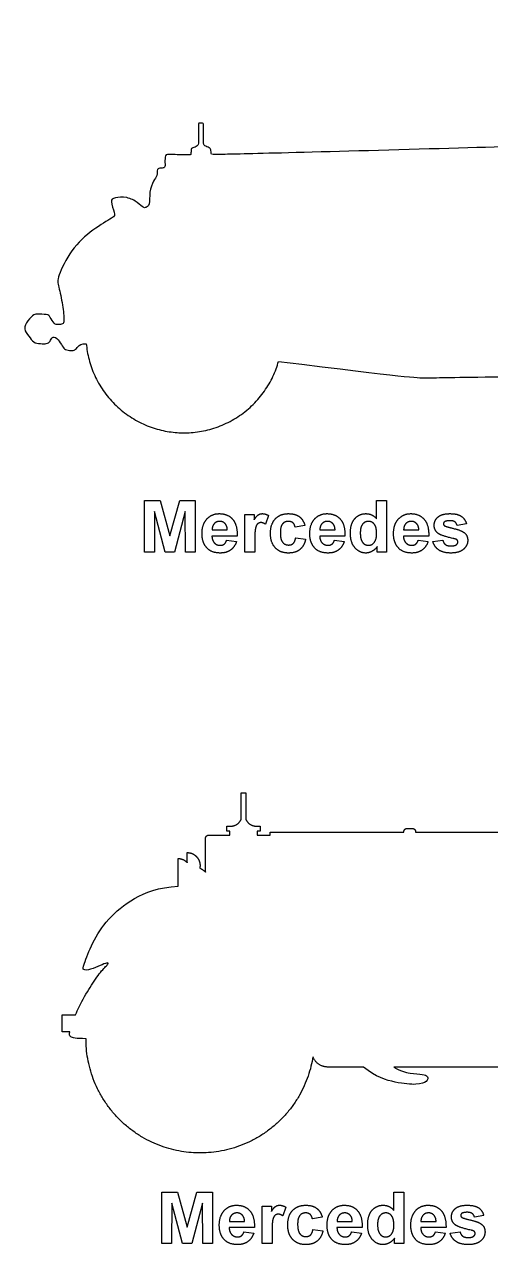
# Model space of a CAD drawing. Header units: millimetres. Extents: x -155 to 163, y -128 to 149.
# Drawn here: x -152.8 to -128.2, y -128.2 to -63.8 of the extents above; entities that cross this region are included whole.
import ezdxf

# ---------------------------------------------------------------- set-up
doc = ezdxf.new("R2010")
doc.units = ezdxf.units.MM
doc.header["$MEASUREMENT"] = 0
doc.layers.add('Layer 03', color=5, linetype='Continuous')

msp = doc.modelspace()

# ---------------------------------------------------------------- linework, layer by layer
at = {"layer": 'Layer 03'}
for p, q in [((-146.511, -91.615), (-146.511, -88.897)), ((-146.511, -88.897), (-145.68, -88.897)), ((-145.979, -89.476), (-145.988, -91.615)), ((-145.419, -91.615), (-145.979, -89.476)), ((-145.68, -88.897), (-145.169, -90.751)), ((-145.169, -90.751), (-144.652, -88.897)), ((-144.359, -89.476), (-144.927, -91.615)), ((-144.652, -88.897), (-143.827, -88.897)), ((-144.35, -91.615), (-144.359, -89.476)), ((-143.827, -88.897), (-143.827, -91.615)), ((-134.257, -89.863), (-134.257, -88.897)), ((-134.257, -88.897), (-133.734, -88.897)), ((-133.734, -88.897), (-133.734, -91.615)), ((-141.211, -91.615), (-141.211, -89.64)), ((-141.211, -89.64), (-140.722, -89.64)), ((-140.722, -89.64), (-140.722, -89.919)), ((-139.962, -89.689), (-140.122, -90.147)), ((-142.94, -90.45), (-142.139, -90.45)), ((-138.038, -90.214), (-138.561, -90.298)), ((-137.252, -90.45), (-136.451, -90.45)), ((-132.83, -90.45), (-132.029, -90.45)), ((-129.514, -90.13), (-130.004, -90.214)), ((-141.616, -90.771), (-142.95, -90.771)), ((-142.173, -90.99), (-141.65, -91.058)), ((-140.688, -91.004), (-140.688, -91.615)), ((-138.527, -90.872), (-138.004, -90.94)), ((-135.928, -90.771), (-137.262, -90.771)), ((-136.485, -90.99), (-135.962, -91.058)), ((-134.224, -91.615), (-134.224, -91.327)), ((-131.506, -90.771), (-132.839, -90.771)), ((-132.063, -90.99), (-131.54, -91.058)), ((-131.287, -91.058), (-130.763, -90.99)), ((-145.988, -91.615), (-146.511, -91.615)), ((-144.927, -91.615), (-145.419, -91.615)), ((-143.827, -91.615), (-144.35, -91.615)), ((-140.688, -91.615), (-141.211, -91.615)), ((-133.734, -91.615), (-134.224, -91.615)), ((-141.406, -105.702), (-141.406, -104.315)), ((-141.406, -104.315), (-141.283, -104.315)), ((-141.283, -104.315), (-141.161, -104.315)), ((-141.161, -104.315), (-141.161, -105.702)), ((-142.171, -106.344), (-142.171, -106.074)), ((-142.171, -106.074), (-141.95, -106.074)), ((-140.616, -106.074), (-140.396, -106.074)), ((-140.396, -106.074), (-140.396, -106.344)), ((-132.658, -106.2), (-132.362, -106.2)), ((-143.284, -108.5), (-143.284, -106.712)), ((-143.124, -106.552), (-142.007, -106.552)), ((-142.007, -106.344), (-142.171, -106.344)), ((-142.007, -106.552), (-142.007, -106.344)), ((-140.396, -106.344), (-140.559, -106.344)), ((-140.559, -106.344), (-140.559, -106.552)), ((-140.559, -106.552), (-139.872, -106.552)), ((-139.872, -106.552), (-139.872, -106.395)), ((-139.872, -106.395), (-132.817, -106.395)), ((-132.817, -106.395), (-132.817, -106.36)), ((-132.202, -106.36), (-132.202, -106.395)), ((-132.202, -106.395), (-121.741, -106.395)), ((-144.255, -108.007), (-144.255, -107.472)), ((-144.734, -109.239), (-144.734, -107.784)), ((-150.853, -116.922), (-150.853, -116.026)), ((-150.853, -116.026), (-150.144, -116.026)), ((-150.451, -116.922), (-150.853, -116.922)), ((-134.947, -118.784), (-136.839, -118.784)), ((-122.573, -118.784), (-133.346, -118.784)), ((-145.599, -128.102), (-145.599, -125.384)), ((-145.599, -125.384), (-144.768, -125.384)), ((-144.768, -125.384), (-144.257, -127.238)), ((-144.257, -127.238), (-143.74, -125.384)), ((-143.74, -125.384), (-142.915, -125.384)), ((-142.915, -125.384), (-142.915, -128.102)), ((-133.345, -125.384), (-132.822, -125.384)), ((-133.345, -126.349), (-133.345, -125.384)), ((-132.822, -125.384), (-132.822, -128.102)), ((-145.067, -125.963), (-145.076, -128.102)), ((-144.507, -128.102), (-145.067, -125.963)), ((-143.447, -125.963), (-144.015, -128.102)), ((-143.439, -128.102), (-143.447, -125.963)), ((-140.299, -128.102), (-140.299, -126.127)), ((-140.299, -126.127), (-139.81, -126.127)), ((-139.81, -126.127), (-139.81, -126.406)), ((-139.05, -126.176), (-139.211, -126.634)), ((-137.126, -126.701), (-137.649, -126.785)), ((-128.603, -126.616), (-129.092, -126.701)), ((-140.704, -127.258), (-142.038, -127.258)), ((-142.029, -126.937), (-141.228, -126.937)), ((-137.616, -127.359), (-137.092, -127.426)), ((-135.016, -127.258), (-136.35, -127.258)), ((-136.341, -126.937), (-135.54, -126.937)), ((-130.594, -127.258), (-131.928, -127.258)), ((-131.918, -126.937), (-131.118, -126.937)), ((-145.076, -128.102), (-145.599, -128.102)), ((-144.015, -128.102), (-144.507, -128.102)), ((-142.915, -128.102), (-143.439, -128.102)), ((-141.261, -127.477), (-140.738, -127.545)), ((-139.776, -128.102), (-140.299, -128.102)), ((-139.776, -127.491), (-139.776, -128.102)), ((-135.573, -127.477), (-135.05, -127.545)), ((-133.312, -128.102), (-133.312, -127.814)), ((-132.822, -128.102), (-133.312, -128.102)), ((-131.151, -127.477), (-130.628, -127.545)), ((-130.375, -127.545), (-129.852, -127.477))]:
    msp.add_line(p, q, dxfattribs=at)
for points, knots in [([(-97.004, -82.704), (-94.594, -82.718), (-93.937, -82.757), (-93.338, -82.583), (-91.399, -82.067), (-90.014, -81.79), (-88.754, -81.79), (-88.578, -81.765), (-88.622, -81.448), (-88.594, -81.322), (-86.961, -81.392), (-86.682, -81.281), (-86.529, -81.183), (-86.571, -80.918), (-86.571, -80.848), (-85.719, -80.89), (-85.524, -80.75), (-85.524, -80.513), (-85.44, -80.415), (-85.301, -80.081), (-85.385, -79.732), (-85.58, -79.648), (-85.538, -79.397), (-85.761, -79.299), (-87.162, -79.378), (-87.566, -79.378), (-87.694, -79.144), (-87.779, -78.612), (-87.821, -77.697), (-88.413, -77.533), (-88.626, -77.513), (-88.941, -77.046), (-90.122, -75.453), (-91.172, -74.306), (-91.214, -74.131), (-91.214, -73.972), (-91.03, -74.039), (-90.913, -74.014), (-90.846, -73.914), (-91.088, -73.638), (-91.815, -72.819), (-92.132, -72.435), (-92.283, -72.477), (-92.325, -72.586), (-92.291, -72.786), (-92.4, -72.87), (-92.483, -72.886), (-92.975, -72.41), (-94.097, -71.639), (-95.185, -71.038), (-95.299, -70.982), (-96.984, -66.522), (-97.386, -65.656), (-98.758, -64.959), (-101.186, -64.157), (-104.635, -63.881), (-109.252, -63.725), (-116.195, -64.099), (-118.811, -64.343), (-120.155, -64.735), (-120.822, -65.85), (-120.949, -66.199), (-120.748, -66.199), (-120.685, -66.199), (-121.292, -67.308), (-122.487, -69.489), (-122.726, -69.922), (-122.95, -70.064), (-123.256, -70.109), (-129.957, -70.31), (-139.541, -70.572), (-142.919, -70.651), (-142.999, -70.639), (-142.995, -70.345), (-143.061, -70.298), (-143.365, -70.171), (-143.412, -70.075), (-143.388, -69.044), (-143.405, -68.987), (-143.657, -68.97), (-143.662, -69.033), (-143.657, -70.073), (-143.685, -70.182), (-144, -70.314), (-144.063, -70.331), (-144.045, -70.662), (-144.114, -70.668), (-145.228, -70.642), (-145.423, -70.627), (-145.441, -71.092), (-145.396, -71.363), (-145.652, -71.348), (-145.863, -71.378), (-145.818, -71.77), (-146.029, -71.981), (-146.27, -72.613), (-146.21, -73.361), (-146.481, -73.436), (-146.542, -73.481), (-146.843, -73.18), (-147.43, -72.849), (-148.123, -72.924), (-148.334, -73.03), (-148.063, -73.798), (-148.063, -73.918), (-149.231, -74.558), (-150.41, -75.639), (-151.152, -77.2), (-151.052, -77.518), (-150.81, -78.619), (-150.743, -79.494), (-150.818, -79.595), (-151.054, -79.62), (-151.281, -79.612), (-151.5, -79.183), (-151.601, -79.073), (-152.249, -79.057), (-152.367, -79.082), (-152.805, -79.519), (-152.872, -79.94), (-152.527, -80.336), (-152.325, -80.614), (-151.887, -80.622), (-151.618, -80.639), (-151.45, -80.437), (-151.357, -80.201), (-151.063, -80.378), (-150.835, -80.773), (-150.709, -80.95), (-150.372, -80.984), (-150.17, -80.984), (-150.044, -80.773), (-149.834, -80.614), (-149.587, -80.622)], [8337.662806, 8337.662806, 8337.662806, 8337.662806, 8343.447505, 8349.232207, 8355.016909, 8360.801611, 8366.586313, 8372.371015, 8378.155717, 8383.940419, 8389.725121, 8395.509823, 8401.294525, 8407.079227, 8412.863929, 8418.648631, 8424.433333, 8430.218035, 8436.002737, 8441.787439, 8447.572141, 8453.356843, 8459.141545, 8464.926247, 8470.710949, 8476.495651, 8482.280353, 8488.065055, 8493.849757, 8499.634459, 8505.419161, 8511.203863, 8516.988565, 8522.773267, 8528.557969, 8534.342671, 8540.127373, 8545.912075, 8551.696777, 8557.481479, 8563.266181, 8569.050883, 8574.835585, 8580.620287, 8586.404989, 8592.189691, 8597.974393, 8603.759095, 8609.543797, 8615.328499, 8621.113201, 8626.897903, 8632.682604, 8638.467306, 8644.252008, 8650.03671, 8655.821412, 8661.606114, 8667.390816, 8673.175518, 8678.96022, 8684.744922, 8690.529624, 8696.314326, 8702.099028, 8707.88373, 8713.668432, 8719.453134, 8725.237836, 8731.022538, 8736.80724, 8742.591942, 8748.376644, 8754.161346, 8759.946048, 8765.73075, 8771.515452, 8777.300154, 8783.084856, 8788.869558, 8794.65426, 8800.438962, 8806.223664, 8812.008366, 8817.793068, 8823.57777, 8829.362472, 8835.147174, 8840.931876, 8846.716578, 8852.50128, 8858.285982, 8864.070684, 8869.855386, 8875.640088, 8881.42479, 8887.209492, 8892.994194, 8898.778896, 8904.563598, 8910.3483, 8916.133002, 8921.917704, 8927.702406, 8933.487108, 8939.27181, 8945.056512, 8950.841214, 8956.625916, 8962.410618, 8968.19532, 8973.980022, 8979.764724, 8985.549426, 8991.334128, 8997.11883, 9002.903532, 9008.688234, 9014.472936, 9020.257638, 9026.04234, 9031.827042, 9037.611744, 9043.396446, 9049.181148, 9054.96585, 9060.750552, 9066.535254, 9072.319956, 9078.104658, 9083.88936, 9089.674062, 9095.458764, 9095.458764, 9095.458764, 9095.458764]), ([(-139.432, -81.558), (-132.495, -82.408), (-131.873, -82.445), (-129.732, -82.371), (-117.846, -82.29), (-117.521, -82.271), (-117.483, -82.386), (-117.387, -82.501), (-116.947, -82.558), (-111.479, -82.539), (-106.126, -82.509)], [8034.484793, 8034.484793, 8034.484793, 8034.484793, 8062.919202, 8091.353617, 8119.788033, 8148.222448, 8176.656863, 8205.091279, 8233.525694, 8261.960103, 8261.960103, 8261.960103, 8261.960103]), ([(-150.144, -116.026), (-150.089, -115.889), (-149.851, -115.34), (-149.362, -114.55), (-148.821, -113.719), (-148.368, -113.317), (-148.469, -113.266), (-148.821, -113.417), (-149.375, -113.669), (-149.79, -113.681), (-149.739, -113.48), (-149.299, -112.235), (-148.483, -110.962), (-147.15, -109.843), (-145.778, -109.302), (-144.734, -109.239)], [3393.294748, 3393.294748, 3393.294748, 3393.294748, 3394.921269, 3399.686281, 3404.451293, 3409.216305, 3413.981317, 3418.746329, 3423.511341, 3428.276353, 3433.041366, 3437.806378, 3442.57139, 3447.336402, 3452.101414, 3452.101414, 3452.101414, 3452.101414]), ([(-149.597, -117.289), (-150.133, -117.289), (-150.451, -117.233), (-150.481, -117.063), (-150.451, -116.922)], [3375.030252, 3375.030252, 3375.030252, 3375.030252, 3379.795264, 3383.243969, 3383.243969, 3383.243969, 3383.243969])]:
    msp.add_open_spline(points, degree=3, knots=knots, dxfattribs=at)
for points, weights, knots in [([(-149.587, -80.622), (-149.185, -84.908), (-144.898, -85.303), (-140.612, -85.698), (-139.432, -81.558)], [1, 0.76957352591, 1, 0.76957352591, 1], [9095.458764, 9095.458764, 9095.458764, 9144.255476, 9144.255476, 9193.052189, 9193.052189, 9193.052189]), ([(-144.255, -107.472), (-143.932, -107.472), (-143.729, -107.723), (-143.525, -107.974), (-143.592, -108.289)], [1, 0.902718932922, 1, 0.902718932922, 1], [3464.804194, 3464.804194, 3464.804194, 3467.822552, 3467.822552, 3470.84091, 3470.84091, 3470.84091]), ([(-137.618, -118.238), (-138.495, -123.737), (-144.046, -123.297), (-149.597, -122.857), (-149.597, -117.289)], [1, 0.734504022784, 1, 0.734504022784, 1], [3284.960265, 3284.960265, 3284.960265, 3329.995258, 3329.995258, 3375.030252, 3375.030252, 3375.030252])]:
    msp.add_rational_spline(points, weights, degree=2, knots=knots, dxfattribs=at)
for points, degree in [([(-143.473, -90.643), (-143.473, -90.149), (-143.214, -89.869)], 2), ([(-143.214, -89.869), (-142.956, -89.589), (-142.561, -89.589)], 2), ([(-142.828, -90.117), (-142.942, -90.24), (-142.94, -90.45)], 2), ([(-142.538, -89.995), (-142.714, -89.995), (-142.828, -90.117)], 2), ([(-142.561, -89.589), (-142.118, -89.589), (-141.861, -89.88)], 2), ([(-142.26, -90.111), (-142.374, -89.995), (-142.538, -89.995)], 2), ([(-142.139, -90.45), (-142.145, -90.227), (-142.26, -90.111)], 2), ([(-141.861, -89.88), (-141.605, -90.171), (-141.616, -90.771)], 2), ([(-140.722, -89.919), (-140.602, -89.721), (-140.507, -89.655)], 2), ([(-140.532, -90.123), (-140.605, -90.183), (-140.646, -90.341)], 2), ([(-140.356, -90.062), (-140.46, -90.062), (-140.532, -90.123)], 2), ([(-140.507, -89.655), (-140.412, -89.589), (-140.291, -89.589)], 2), ([(-140.122, -90.147), (-140.248, -90.062), (-140.356, -90.062)], 2), ([(-140.291, -89.589), (-140.12, -89.589), (-139.962, -89.689)], 2), ([(-139.861, -90.629), (-139.861, -90.138), (-139.604, -89.863)], 2), ([(-139.604, -89.863), (-139.348, -89.589), (-138.911, -89.589)], 2), ([(-138.914, -89.995), (-139.108, -89.995), (-139.223, -90.132)], 2), ([(-138.678, -90.071), (-138.769, -89.995), (-138.914, -89.995)], 2), ([(-138.911, -89.589), (-138.553, -89.589), (-138.342, -89.744)], 2), ([(-138.561, -90.298), (-138.587, -90.147), (-138.678, -90.071)], 2), ([(-138.342, -89.744), (-138.13, -89.898), (-138.038, -90.214)], 2), ([(-137.785, -90.643), (-137.785, -90.149), (-137.527, -89.869)], 2), ([(-137.527, -89.869), (-137.268, -89.589), (-136.873, -89.589)], 2), ([(-137.14, -90.117), (-137.254, -90.24), (-137.252, -90.45)], 2), ([(-136.85, -89.995), (-137.026, -89.995), (-137.14, -90.117)], 2), ([(-136.873, -89.589), (-136.43, -89.589), (-136.173, -89.88)], 2), ([(-136.572, -90.111), (-136.686, -89.995), (-136.85, -89.995)], 2), ([(-136.451, -90.45), (-136.457, -90.227), (-136.572, -90.111)], 2), ([(-136.173, -89.88), (-135.917, -90.171), (-135.928, -90.771)], 2), ([(-135.641, -90.62), (-135.641, -90.115), (-135.409, -89.852)], 2), ([(-135.409, -89.852), (-135.176, -89.589), (-134.821, -89.589)], 2), ([(-134.688, -89.995), (-134.871, -89.995), (-134.994, -90.144)], 2), ([(-134.821, -89.589), (-134.495, -89.589), (-134.257, -89.863)], 2), ([(-134.378, -90.146), (-134.499, -89.995), (-134.688, -89.995)], 2), ([(-133.363, -90.643), (-133.363, -90.149), (-133.104, -89.869)], 2), ([(-133.104, -89.869), (-132.846, -89.589), (-132.451, -89.589)], 2), ([(-132.718, -90.117), (-132.832, -90.24), (-132.83, -90.45)], 2), ([(-132.428, -89.995), (-132.603, -89.995), (-132.718, -90.117)], 2), ([(-132.451, -89.589), (-132.008, -89.589), (-131.751, -89.88)], 2), ([(-132.149, -90.111), (-132.264, -89.995), (-132.428, -89.995)], 2), ([(-132.029, -90.45), (-132.035, -90.227), (-132.149, -90.111)], 2), ([(-131.751, -89.88), (-131.495, -90.171), (-131.506, -90.771)], 2), ([(-131.219, -90.201), (-131.219, -89.942), (-131.017, -89.766)], 2), ([(-131.017, -89.766), (-130.814, -89.589), (-130.388, -89.589)], 2), ([(-130.67, -90.019), (-130.73, -90.061), (-130.73, -90.127)], 2), ([(-130.375, -89.961), (-130.581, -89.961), (-130.67, -90.019)], 2), ([(-130.388, -89.589), (-129.983, -89.589), (-129.786, -89.726)], 2), ([(-130.124, -90.026), (-130.212, -89.961), (-130.375, -89.961)], 2), ([(-130.004, -90.214), (-130.036, -90.091), (-130.124, -90.026)], 2), ([(-129.786, -89.726), (-129.589, -89.862), (-129.514, -90.13)], 2), ([(-143.277, -91.327), (-143.473, -91.056), (-143.473, -90.643)], 2), ([(-140.646, -90.341), (-140.688, -90.5), (-140.688, -91.004)], 2), ([(-139.604, -91.391), (-139.861, -91.116), (-139.861, -90.629)], 2), ([(-139.223, -90.132), (-139.338, -90.269), (-139.338, -90.591)], 2), ([(-139.338, -90.591), (-139.338, -90.948), (-139.22, -91.096)], 2), ([(-137.589, -91.327), (-137.785, -91.056), (-137.785, -90.643)], 2), ([(-135.403, -91.39), (-135.641, -91.114), (-135.641, -90.62)], 2), ([(-134.994, -90.144), (-135.118, -90.294), (-135.118, -90.591)], 2), ([(-135.118, -90.591), (-135.118, -90.91), (-135.032, -91.053)], 2), ([(-134.382, -91.105), (-134.257, -90.95), (-134.257, -90.641)], 2), ([(-134.257, -90.641), (-134.257, -90.297), (-134.378, -90.146)], 2), ([(-133.167, -91.327), (-133.363, -91.056), (-133.363, -90.643)], 2), ([(-130.985, -90.648), (-131.219, -90.487), (-131.219, -90.201)], 2), ([(-130.182, -90.907), (-130.815, -90.765), (-130.985, -90.648)], 2), ([(-130.73, -90.127), (-130.73, -90.184), (-130.678, -90.224)], 2), ([(-130.678, -90.224), (-130.607, -90.277), (-130.191, -90.373)], 2), ([(-130.191, -90.373), (-129.775, -90.47), (-129.61, -90.608)], 2), ([(-129.61, -90.608), (-129.447, -90.748), (-129.447, -90.999)], 2), ([(-142.512, -91.666), (-143.029, -91.666), (-143.277, -91.327)], 2), ([(-142.95, -90.771), (-142.944, -91.003), (-142.82, -91.132)], 2), ([(-142.82, -91.132), (-142.697, -91.26), (-142.513, -91.26)], 2), ([(-142.513, -91.26), (-142.388, -91.26), (-142.302, -91.196)], 2), ([(-142.302, -91.196), (-142.217, -91.133), (-142.173, -90.99)], 2), ([(-141.65, -91.058), (-141.751, -91.355), (-141.968, -91.51)], 2), ([(-138.916, -91.666), (-139.348, -91.666), (-139.604, -91.391)], 2), ([(-139.22, -91.096), (-139.102, -91.244), (-138.904, -91.244)], 2), ([(-138.904, -91.244), (-138.756, -91.244), (-138.661, -91.16)], 2), ([(-138.661, -91.16), (-138.567, -91.076), (-138.527, -90.872)], 2), ([(-138.004, -90.94), (-138.084, -91.299), (-138.31, -91.482)], 2), ([(-136.824, -91.666), (-137.341, -91.666), (-137.589, -91.327)], 2), ([(-137.262, -90.771), (-137.256, -91.003), (-137.133, -91.132)], 2), ([(-137.133, -91.132), (-137.009, -91.26), (-136.825, -91.26)], 2), ([(-136.825, -91.26), (-136.7, -91.26), (-136.614, -91.196)], 2), ([(-136.614, -91.196), (-136.529, -91.133), (-136.485, -90.99)], 2), ([(-135.962, -91.058), (-136.063, -91.355), (-136.28, -91.51)], 2), ([(-134.83, -91.666), (-135.164, -91.666), (-135.403, -91.39)], 2), ([(-135.032, -91.053), (-134.907, -91.26), (-134.684, -91.26)], 2), ([(-134.684, -91.26), (-134.506, -91.26), (-134.382, -91.105)], 2), ([(-134.224, -91.327), (-134.342, -91.495), (-134.504, -91.58)], 2), ([(-132.402, -91.666), (-132.919, -91.666), (-133.167, -91.327)], 2), ([(-132.839, -90.771), (-132.834, -91.003), (-132.71, -91.132)], 2), ([(-132.71, -91.132), (-132.587, -91.26), (-132.403, -91.26)], 2), ([(-132.403, -91.26), (-132.277, -91.26), (-132.192, -91.196)], 2), ([(-132.192, -91.196), (-132.107, -91.133), (-132.063, -90.99)], 2), ([(-131.54, -91.058), (-131.641, -91.355), (-131.858, -91.51)], 2), ([(-130.98, -91.502), (-131.214, -91.338), (-131.287, -91.058)], 2), ([(-130.763, -90.99), (-130.73, -91.14), (-130.628, -91.217)], 2), ([(-130.628, -91.217), (-130.526, -91.294), (-130.343, -91.294)], 2), ([(-130.343, -91.294), (-130.141, -91.294), (-130.039, -91.219)], 2), ([(-130.007, -90.976), (-130.046, -90.939), (-130.182, -90.907)], 2), ([(-130.039, -91.219), (-129.97, -91.165), (-129.97, -91.077)], 2), ([(-129.97, -91.077), (-129.97, -91.016), (-130.007, -90.976)], 2), ([(-129.447, -90.999), (-129.447, -91.273), (-129.673, -91.469)], 2), ([(-141.968, -91.51), (-142.185, -91.666), (-142.512, -91.666)], 2), ([(-138.31, -91.482), (-138.536, -91.666), (-138.916, -91.666)], 2), ([(-136.28, -91.51), (-136.497, -91.666), (-136.824, -91.666)], 2), ([(-134.504, -91.58), (-134.666, -91.666), (-134.83, -91.666)], 2), ([(-131.858, -91.51), (-132.075, -91.666), (-132.402, -91.666)], 2), ([(-130.343, -91.666), (-130.745, -91.666), (-130.98, -91.502)], 2), ([(-129.673, -91.469), (-129.9, -91.666), (-130.343, -91.666)], 2), ([(-143.592, -108.289), (-143.409, -108.375), (-143.284, -108.5)], 2), ([(-133.346, -118.784), (-133.027, -118.987), (-132.46, -119.146), (-131.784, -119.156), (-131.535, -119.265), (-131.555, -119.563), (-132.082, -119.742), (-133.187, -119.643), (-134.301, -119.315), (-134.947, -118.784)], 3), ([(-142.303, -126.356), (-142.044, -126.076), (-141.65, -126.076)], 2), ([(-141.65, -126.076), (-141.206, -126.076), (-140.95, -126.367)], 2), ([(-139.81, -126.406), (-139.691, -126.208), (-139.595, -126.142)], 2), ([(-139.595, -126.142), (-139.5, -126.076), (-139.379, -126.076)], 2), ([(-139.379, -126.076), (-139.209, -126.076), (-139.05, -126.176)], 2), ([(-138.693, -126.35), (-138.436, -126.076), (-137.999, -126.076)], 2), ([(-137.999, -126.076), (-137.641, -126.076), (-137.43, -126.23)], 2), ([(-136.615, -126.356), (-136.356, -126.076), (-135.962, -126.076)], 2), ([(-135.962, -126.076), (-135.518, -126.076), (-135.262, -126.367)], 2), ([(-134.497, -126.339), (-134.265, -126.076), (-133.909, -126.076)], 2), ([(-133.909, -126.076), (-133.583, -126.076), (-133.345, -126.349)], 2), ([(-132.193, -126.356), (-131.934, -126.076), (-131.539, -126.076)], 2), ([(-131.539, -126.076), (-131.096, -126.076), (-130.84, -126.367)], 2), ([(-130.105, -126.252), (-129.902, -126.076), (-129.476, -126.076)], 2), ([(-129.476, -126.076), (-129.071, -126.076), (-128.874, -126.213)], 2), ([(-142.561, -127.129), (-142.561, -126.635), (-142.303, -126.356)], 2), ([(-141.916, -126.604), (-142.03, -126.727), (-142.029, -126.937)], 2), ([(-141.626, -126.481), (-141.802, -126.481), (-141.916, -126.604)], 2), ([(-141.348, -126.597), (-141.462, -126.481), (-141.626, -126.481)], 2), ([(-141.228, -126.937), (-141.233, -126.714), (-141.348, -126.597)], 2), ([(-140.95, -126.367), (-140.693, -126.658), (-140.704, -127.258)], 2), ([(-139.621, -126.609), (-139.693, -126.67), (-139.735, -126.828)], 2), ([(-139.444, -126.549), (-139.548, -126.549), (-139.621, -126.609)], 2), ([(-139.211, -126.634), (-139.336, -126.549), (-139.444, -126.549)], 2), ([(-138.949, -127.116), (-138.949, -126.624), (-138.693, -126.35)], 2), ([(-138.311, -126.618), (-138.426, -126.756), (-138.426, -127.077)], 2), ([(-138.003, -126.481), (-138.196, -126.481), (-138.311, -126.618)], 2), ([(-137.766, -126.558), (-137.857, -126.481), (-138.003, -126.481)], 2), ([(-137.649, -126.785), (-137.675, -126.634), (-137.766, -126.558)], 2), ([(-137.43, -126.23), (-137.219, -126.385), (-137.126, -126.701)], 2), ([(-136.873, -127.129), (-136.873, -126.635), (-136.615, -126.356)], 2), ([(-136.228, -126.604), (-136.342, -126.727), (-136.341, -126.937)], 2), ([(-135.938, -126.481), (-136.114, -126.481), (-136.228, -126.604)], 2), ([(-135.66, -126.597), (-135.774, -126.481), (-135.938, -126.481)], 2), ([(-135.54, -126.937), (-135.545, -126.714), (-135.66, -126.597)], 2), ([(-135.262, -126.367), (-135.005, -126.658), (-135.016, -127.258)], 2), ([(-134.729, -127.107), (-134.729, -126.602), (-134.497, -126.339)], 2), ([(-134.083, -126.631), (-134.206, -126.78), (-134.206, -127.078)], 2), ([(-133.776, -126.481), (-133.959, -126.481), (-134.083, -126.631)], 2), ([(-133.466, -126.633), (-133.587, -126.481), (-133.776, -126.481)], 2), ([(-133.345, -127.128), (-133.345, -126.784), (-133.466, -126.633)], 2), ([(-132.451, -127.129), (-132.451, -126.635), (-132.193, -126.356)], 2), ([(-131.806, -126.604), (-131.92, -126.727), (-131.918, -126.937)], 2), ([(-131.516, -126.481), (-131.692, -126.481), (-131.806, -126.604)], 2), ([(-131.238, -126.597), (-131.352, -126.481), (-131.516, -126.481)], 2), ([(-131.118, -126.937), (-131.123, -126.714), (-131.238, -126.597)], 2), ([(-130.84, -126.367), (-130.583, -126.658), (-130.594, -127.258)], 2), ([(-130.307, -126.687), (-130.307, -126.429), (-130.105, -126.252)], 2), ([(-130.073, -127.135), (-130.307, -126.974), (-130.307, -126.687)], 2), ([(-129.759, -126.506), (-129.818, -126.548), (-129.818, -126.614)], 2), ([(-129.818, -126.614), (-129.818, -126.671), (-129.766, -126.71)], 2), ([(-129.766, -126.71), (-129.696, -126.763), (-129.279, -126.86)], 2), ([(-129.463, -126.448), (-129.669, -126.448), (-129.759, -126.506)], 2), ([(-129.212, -126.513), (-129.3, -126.448), (-129.463, -126.448)], 2), ([(-129.092, -126.701), (-129.124, -126.578), (-129.212, -126.513)], 2), ([(-128.874, -126.213), (-128.677, -126.349), (-128.603, -126.616)], 2), ([(-142.365, -127.814), (-142.561, -127.543), (-142.561, -127.129)], 2), ([(-142.038, -127.258), (-142.032, -127.49), (-141.909, -127.618)], 2), ([(-139.735, -126.828), (-139.776, -126.986), (-139.776, -127.491)], 2), ([(-138.692, -127.877), (-138.949, -127.602), (-138.949, -127.116)], 2), ([(-138.426, -127.077), (-138.426, -127.435), (-138.308, -127.583)], 2), ([(-137.749, -127.647), (-137.655, -127.563), (-137.616, -127.359)], 2), ([(-137.092, -127.426), (-137.172, -127.786), (-137.398, -127.969)], 2), ([(-136.677, -127.814), (-136.873, -127.543), (-136.873, -127.129)], 2), ([(-136.35, -127.258), (-136.344, -127.49), (-136.221, -127.618)], 2), ([(-134.491, -127.876), (-134.729, -127.601), (-134.729, -127.107)], 2), ([(-134.206, -127.078), (-134.206, -127.397), (-134.12, -127.54)], 2), ([(-133.47, -127.592), (-133.345, -127.437), (-133.345, -127.128)], 2), ([(-132.255, -127.814), (-132.451, -127.543), (-132.451, -127.129)], 2), ([(-131.928, -127.258), (-131.922, -127.49), (-131.799, -127.618)], 2), ([(-129.271, -127.393), (-129.903, -127.251), (-130.073, -127.135)], 2), ([(-129.279, -126.86), (-128.863, -126.956), (-128.698, -127.095)], 2), ([(-129.096, -127.463), (-129.135, -127.425), (-129.271, -127.393)], 2), ([(-129.058, -127.563), (-129.058, -127.503), (-129.096, -127.463)], 2), ([(-128.698, -127.095), (-128.535, -127.235), (-128.535, -127.486)], 2), ([(-141.6, -128.152), (-142.117, -128.152), (-142.365, -127.814)], 2), ([(-141.909, -127.618), (-141.785, -127.747), (-141.601, -127.747)], 2), ([(-141.601, -127.747), (-141.476, -127.747), (-141.39, -127.683)], 2), ([(-141.056, -127.997), (-141.274, -128.152), (-141.6, -128.152)], 2), ([(-141.39, -127.683), (-141.305, -127.619), (-141.261, -127.477)], 2), ([(-140.738, -127.545), (-140.839, -127.842), (-141.056, -127.997)], 2), ([(-138.004, -128.152), (-138.436, -128.152), (-138.692, -127.877)], 2), ([(-138.308, -127.583), (-138.19, -127.73), (-137.992, -127.73)], 2), ([(-137.398, -127.969), (-137.624, -128.152), (-138.004, -128.152)], 2), ([(-137.992, -127.73), (-137.844, -127.73), (-137.749, -127.647)], 2), ([(-135.912, -128.152), (-136.429, -128.152), (-136.677, -127.814)], 2), ([(-136.221, -127.618), (-136.097, -127.747), (-135.913, -127.747)], 2), ([(-135.913, -127.747), (-135.788, -127.747), (-135.702, -127.683)], 2), ([(-135.368, -127.997), (-135.586, -128.152), (-135.912, -128.152)], 2), ([(-135.702, -127.683), (-135.617, -127.619), (-135.573, -127.477)], 2), ([(-135.05, -127.545), (-135.151, -127.842), (-135.368, -127.997)], 2), ([(-133.918, -128.152), (-134.253, -128.152), (-134.491, -127.876)], 2), ([(-134.12, -127.54), (-133.996, -127.747), (-133.772, -127.747)], 2), ([(-133.592, -128.067), (-133.754, -128.152), (-133.918, -128.152)], 2), ([(-133.772, -127.747), (-133.594, -127.747), (-133.47, -127.592)], 2), ([(-133.312, -127.814), (-133.43, -127.982), (-133.592, -128.067)], 2), ([(-131.49, -128.152), (-132.007, -128.152), (-132.255, -127.814)], 2), ([(-131.799, -127.618), (-131.675, -127.747), (-131.491, -127.747)], 2), ([(-131.491, -127.747), (-131.366, -127.747), (-131.28, -127.683)], 2), ([(-130.946, -127.997), (-131.163, -128.152), (-131.49, -128.152)], 2), ([(-131.28, -127.683), (-131.195, -127.619), (-131.151, -127.477)], 2), ([(-130.628, -127.545), (-130.729, -127.842), (-130.946, -127.997)], 2), ([(-130.068, -127.989), (-130.303, -127.825), (-130.375, -127.545)], 2), ([(-129.431, -128.152), (-129.833, -128.152), (-130.068, -127.989)], 2), ([(-129.852, -127.477), (-129.818, -127.626), (-129.716, -127.704)], 2), ([(-129.716, -127.704), (-129.614, -127.781), (-129.431, -127.781)], 2), ([(-129.431, -127.781), (-129.229, -127.781), (-129.127, -127.705)], 2), ([(-128.761, -127.956), (-128.988, -128.152), (-129.431, -128.152)], 2), ([(-129.127, -127.705), (-129.058, -127.652), (-129.058, -127.563)], 2), ([(-128.535, -127.486), (-128.535, -127.759), (-128.761, -127.956)], 2)]:
    msp.add_open_spline(points, degree=degree, dxfattribs=at)
for points, weights in [([(-141.95, -106.074), (-141.551, -106.074), (-141.406, -105.702)], [1, 0.825930078248, 1]), ([(-141.161, -105.702), (-141.015, -106.074), (-140.616, -106.074)], [1, 0.825930078248, 1]), ([(-132.817, -106.36), (-132.817, -106.2), (-132.658, -106.2)], [1, 0.707106781187, 1]), ([(-132.362, -106.2), (-132.202, -106.2), (-132.202, -106.36)], [1, 0.707106781187, 1]), ([(-143.284, -106.712), (-143.284, -106.552), (-143.124, -106.552)], [1, 0.707106781187, 1]), ([(-144.734, -107.784), (-144.442, -107.784), (-144.255, -108.007)], [1, 0.906307787037, 1]), ([(-136.839, -118.784), (-137.42, -118.784), (-137.618, -118.238)], [1, 0.819152044289, 1])]:
    msp.add_rational_spline(points, weights, degree=2, dxfattribs=at)

doc.saveas('drawing.dxf')
